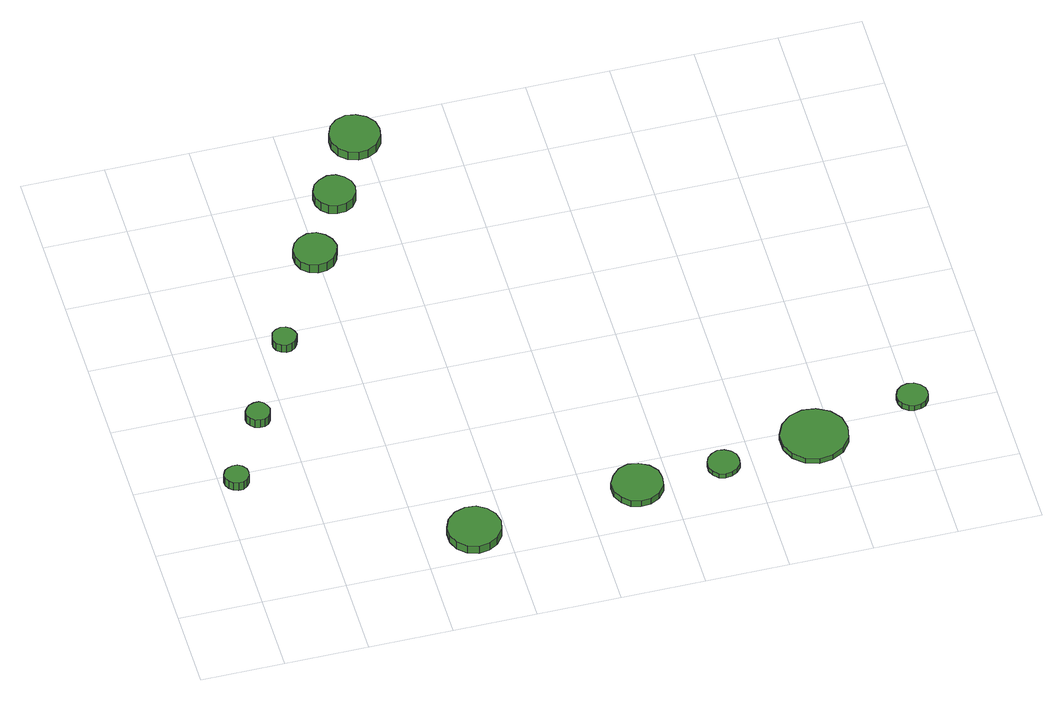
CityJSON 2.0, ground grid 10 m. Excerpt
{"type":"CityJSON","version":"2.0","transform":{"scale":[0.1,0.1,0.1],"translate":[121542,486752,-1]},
"CityObjects":{
"tree1":{"type":"SolitaryVegetationObject","attributes":{"function":"something"},"geometry":[{"type":"MultiSurface","lod":"1","boundaries":[[[0,1,2,3,4,5,6,7,8,9,10,11,12,13,14]],[[15,16,17,18,19,20,21,22,23,24,25,26,27,28,29]],[[0,29,28,1]],[[1,28,27,2]],[[2,27,26,3]],[[3,26,25,4]],[[4,25,24,5]],[[5,24,23,6]],[[6,23,22,7]],[[7,22,21,8]],[[8,21,20,9]],[[9,20,19,10]],[[10,19,18,11]],[[11,18,17,12]],[[12,17,16,13]],[[13,16,15,14]],[[14,15,29,0]]]}]},
"tree2":{"type":"SolitaryVegetationObject","attributes":{"function":"something"},"geometry":[{"type":"MultiSurface","lod":"1","boundaries":[[[30,31,32,33,34,35,36,37,38,39,40,41,42,43,44]],[[45,46,47,48,49,50,51,52,53,54,55,56,57,58,59]],[[30,59,58,31]],[[31,58,57,32]],[[32,57,56,33]],[[33,56,55,34]],[[34,55,54,35]],[[35,54,53,36]],[[36,53,52,37]],[[37,52,51,38]],[[38,51,50,39]],[[39,50,49,40]],[[40,49,48,41]],[[41,48,47,42]],[[42,47,46,43]],[[43,46,45,44]],[[44,45,59,30]]]}]},
"tree3":{"type":"SolitaryVegetationObject","attributes":{"function":"something"},"geometry":[{"type":"MultiSurface","lod":"1","boundaries":[[[60,61,62,63,64,65,66,67,68,69,70,71,72,73,74]],[[75,76,77,78,79,80,81,82,83,84,85,86,87,88,89]],[[60,89,88,61]],[[61,88,87,62]],[[62,87,86,63]],[[63,86,85,64]],[[64,85,84,65]],[[65,84,83,66]],[[66,83,82,67]],[[67,82,81,68]],[[68,81,80,69]],[[69,80,79,70]],[[70,79,78,71]],[[71,78,77,72]],[[72,77,76,73]],[[73,76,75,74]],[[74,75,89,60]]]}]},
"tree4":{"type":"SolitaryVegetationObject","attributes":{"function":"something"},"geometry":[{"type":"MultiSurface","lod":"1","boundaries":[[[90,91,92,93,94,95,96,97,98,99,100,101,102,103,104]],[[105,106,107,108,109,110,111,112,113,114,115,116,117,118,119]],[[90,119,118,91]],[[91,118,117,92]],[[92,117,116,93]],[[93,116,115,94]],[[94,115,114,95]],[[95,114,113,96]],[[96,113,112,97]],[[97,112,111,98]],[[98,111,110,99]],[[99,110,109,100]],[[100,109,108,101]],[[101,108,107,102]],[[102,107,106,103]],[[103,106,105,104]],[[104,105,119,90]]]}]},
"tree5":{"type":"SolitaryVegetationObject","attributes":{"function":"something"},"geometry":[{"type":"MultiSurface","lod":"1","boundaries":[[[120,121,122,123,124,125,126,127,128,129,130,131,132,133,134]],[[135,136,137,138,139,140,141,142,143,144,145,146,147,148,149]],[[120,149,148,121]],[[121,148,147,122]],[[122,147,146,123]],[[123,146,145,124]],[[124,145,144,125]],[[125,144,143,126]],[[126,143,142,127]],[[127,142,141,128]],[[128,141,140,129]],[[129,140,139,130]],[[130,139,138,131]],[[131,138,137,132]],[[132,137,136,133]],[[133,136,135,134]],[[134,135,149,120]]]}]},
"tree6":{"type":"SolitaryVegetationObject","attributes":{"function":"something"},"geometry":[{"type":"MultiSurface","lod":"1","boundaries":[[[150,151,152,153,154,155,156,157,158,159,160,161,162,163,164]],[[165,166,167,168,169,170,171,172,173,174,175,176,177,178,179]],[[150,179,178,151]],[[151,178,177,152]],[[152,177,176,153]],[[153,176,175,154]],[[154,175,174,155]],[[155,174,173,156]],[[156,173,172,157]],[[157,172,171,158]],[[158,171,170,159]],[[159,170,169,160]],[[160,169,168,161]],[[161,168,167,162]],[[162,167,166,163]],[[163,166,165,164]],[[164,165,179,150]]]}]},
"tree7":{"type":"SolitaryVegetationObject","attributes":{"function":"something"},"geometry":[{"type":"MultiSurface","lod":"1","boundaries":[[[180,181,182,183,184,185,186,187,188,189,190,191,192,193,194]],[[195,196,197,198,199,200,201,202,203,204,205,206,207,208,209]],[[180,209,208,181]],[[181,208,207,182]],[[182,207,206,183]],[[183,206,205,184]],[[184,205,204,185]],[[185,204,203,186]],[[186,203,202,187]],[[187,202,201,188]],[[188,201,200,189]],[[189,200,199,190]],[[190,199,198,191]],[[191,198,197,192]],[[192,197,196,193]],[[193,196,195,194]],[[194,195,209,180]]]}]},
"tree8":{"type":"SolitaryVegetationObject","attributes":{"function":"something"},"geometry":[{"type":"MultiSurface","lod":"1","boundaries":[[[210,211,212,213,214,215,216,217,218,219,220,221,222,223,224]],[[225,226,227,228,229,230,231,232,233,234,235,236,237,238,239]],[[210,239,238,211]],[[211,238,237,212]],[[212,237,236,213]],[[213,236,235,214]],[[214,235,234,215]],[[215,234,233,216]],[[216,233,232,217]],[[217,232,231,218]],[[218,231,230,219]],[[219,230,229,220]],[[220,229,228,221]],[[221,228,227,222]],[[222,227,226,223]],[[223,226,225,224]],[[224,225,239,210]]]}]},
"tree9":{"type":"SolitaryVegetationObject","attributes":{"function":"something"},"geometry":[{"type":"MultiSurface","lod":"1","boundaries":[[[240,241,242,243,244,245,246,247,248,249,250,251,252,253,254]],[[255,256,257,258,259,260,261,262,263,264,265,266,267,268,269]],[[240,269,268,241]],[[241,268,267,242]],[[242,267,266,243]],[[243,266,265,244]],[[244,265,264,245]],[[245,264,263,246]],[[246,263,262,247]],[[247,262,261,248]],[[248,261,260,249]],[[249,260,259,250]],[[250,259,258,251]],[[251,258,257,252]],[[252,257,256,253]],[[253,256,255,254]],[[254,255,269,240]]]}]},
"tree10":{"type":"SolitaryVegetationObject","attributes":{"function":"something"},"geometry":[{"type":"MultiSurface","lod":"1","boundaries":[[[270,271,272,273,274,275,276,277,278,279,280,281,282,283,284]],[[285,286,287,288,289,290,291,292,293,294,295,296,297,298,299]],[[270,299,298,271]],[[271,298,297,272]],[[272,297,296,273]],[[273,296,295,274]],[[274,295,294,275]],[[275,294,293,276]],[[276,293,292,277]],[[277,292,291,278]],[[278,291,290,279]],[[279,290,289,280]],[[280,289,288,281]],[[281,288,287,282]],[[282,287,286,283]],[[283,286,285,284]],[[284,285,299,270]]]}]},
"tree11":{"type":"SolitaryVegetationObject","attributes":{"function":"something"},"geometry":[{"type":"MultiSurface","lod":"1","boundaries":[[[300,301,302,303,304,305,306,307,308,309,310,311,312,313,314]],[[315,316,317,318,319,320,321,322,323,324,325,326,327,328,329]],[[300,329,328,301]],[[301,328,327,302]],[[302,327,326,303]],[[303,326,325,304]],[[304,325,324,305]],[[305,324,323,306]],[[306,323,322,307]],[[307,322,321,308]],[[308,321,320,309]],[[309,320,319,310]],[[310,319,318,311]],[[311,318,317,312]],[[312,317,316,313]],[[313,316,315,314]],[[314,315,329,300]]]}]}
},
"vertices":[
[34,187,22],[33,193,22],[29,198,22],[24,201,22],[18,201,22],[12,199,22],[8,196,22],[5,190,22],[5,184,22],[8,179,22],[12,175,22],[18,173,22],[24,173,22],[29,176,22],[33,181,22],[33,181,10],[29,176,10],[24,173,10],[18,173,10],[12,175,10],[8,179,10],[5,184,10],[5,190,10],[8,196,10],[12,199,10],[18,201,10],[24,201,10],[29,198,10],[33,193,10],[34,187,10],
[84,278,20],[82,284,20],[79,289,20],[74,292,20],[68,292,20],[62,290,20],[58,286,20],[55,281,20],[55,275,20],[58,270,20],[62,266,20],[68,264,20],[74,264,20],[79,267,20],[82,272,20],[82,272,7],[79,267,7],[74,264,7],[68,264,7],[62,266,7],[58,270,7],[55,275,7],[55,281,7],[58,286,7],[62,290,7],[68,292,7],[74,292,7],[79,289,7],[82,284,7],[84,278,7],
[144,384,19],[142,390,19],[139,395,19],[134,398,19],[128,399,19],[122,397,19],[117,393,19],[115,387,19],[115,381,19],[117,376,19],[122,372,19],[128,370,19],[134,371,19],[139,374,19],[142,379,19],[142,379,7],[139,374,7],[134,371,7],[128,370,7],[122,372,7],[117,376,7],[115,381,7],[115,387,7],[117,393,7],[122,397,7],[128,399,7],[134,398,7],[139,395,7],[142,390,7],[144,384,7],
[295,41,19],[292,54,19],[284,64,19],[273,71,19],[260,72,19],[247,68,19],[237,59,19],[232,47,19],[232,34,19],[237,22,19],[247,13,19],[260,9,19],[273,11,19],[284,17,19],[292,28,19],[292,28,7],[284,17,7],[273,11,7],[260,9,7],[247,13,7],[237,22,7],[232,34,7],[232,47,7],[237,59,7],[247,68,7],[260,72,7],[273,71,7],[284,64,7],[292,54,7],[295,41,7],
[224,506,20],[221,517,20],[215,525,20],[206,531,20],[195,532,20],[185,528,20],[177,521,20],[173,512,20],[173,501,20],[177,491,20],[185,484,20],[195,481,20],[206,482,20],[215,487,20],[221,496,20],[221,496,7],[215,487,7],[206,482,7],[195,481,7],[185,484,7],[177,491,7],[173,501,7],[173,512,7],[177,521,7],[185,528,7],[195,532,7],[206,531,7],[215,525,7],[221,517,7],[224,506,7],
[267,586,23],[265,596,23],[259,604,23],[250,610,23],[240,611,23],[230,607,23],[222,601,23],[218,591,23],[218,581,23],[222,572,23],[230,565,23],[240,562,23],[250,563,23],[259,568,23],[265,576,23],[265,576,10],[259,568,10],[250,563,10],[240,562,10],[230,565,10],[222,572,10],[218,581,10],[218,591,10],[222,601,10],[230,607,10],[240,611,10],[250,610,10],[259,604,10],[265,596,10],[267,586,10],
[492,62,16],[490,74,16],[482,84,16],[471,90,16],[459,92,16],[447,88,16],[438,79,16],[432,68,16],[432,55,16],[438,44,16],[447,35,16],[459,32,16],[471,33,16],[482,39,16],[490,49,16],[490,49,7],[482,39,7],[471,33,7],[459,32,7],[447,35,7],[438,44,7],[432,55,7],[432,68,7],[438,79,7],[447,88,7],[459,92,7],[471,90,7],[482,84,7],[490,74,7],[492,62,7],
[317,665,25],[315,677,25],[307,687,25],[296,693,25],[284,695,25],[272,691,25],[263,683,25],[258,671,25],[258,659,25],[263,647,25],[272,639,25],[284,635,25],[296,636,25],[307,642,25],[315,653,25],[315,653,12],[307,642,12],[296,636,12],[284,635,12],[272,639,12],[263,647,12],[258,659,12],[258,671,12],[263,683,12],[272,691,12],[284,695,12],[296,693,12],[307,687,12],[315,677,12],[317,665,12],
[585,69,14],[584,77,14],[579,83,14],[572,87,14],[564,88,14],[557,85,14],[551,80,14],[548,73,14],[548,65,14],[551,58,14],[557,52,14],[564,50,14],[572,51,14],[579,55,14],[584,61,14],[584,61,7],[579,55,7],[572,51,7],[564,50,7],[557,52,7],[551,58,7],[548,65,7],[548,73,7],[551,80,7],[557,85,7],[564,88,7],[572,87,7],[579,83,7],[584,77,7],[585,69,7],
[718,84,15],[715,100,15],[705,113,15],[690,121,15],[674,123,15],[658,118,15],[646,107,15],[639,92,15],[639,75,15],[646,60,15],[658,49,15],[674,44,15],[690,46,15],[705,54,15],[715,67,15],[715,67,7],[705,54,7],[690,46,7],[674,44,7],[658,49,7],[646,60,7],[639,75,7],[639,92,7],[646,107,7],[658,118,7],[674,123,7],[690,121,7],[705,113,7],[715,100,7],[718,84,7],
[821,114,15],[820,121,15],[815,127,15],[809,131,15],[801,132,15],[794,130,15],[788,125,15],[785,118,15],[785,110,15],[788,103,15],[794,98,15],[801,96,15],[809,97,15],[815,100,15],[820,107,15],[820,107,7],[815,100,7],[809,97,7],[801,96,7],[794,98,7],[788,103,7],[785,110,7],[785,118,7],[788,125,7],[794,130,7],[801,132,7],[809,131,7],[815,127,7],[820,121,7],[821,114,7]
]}
